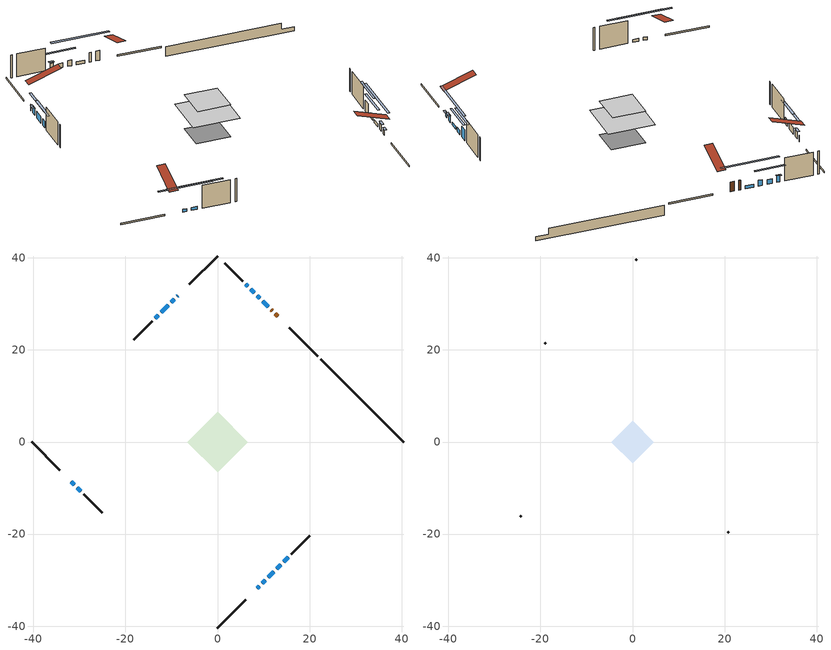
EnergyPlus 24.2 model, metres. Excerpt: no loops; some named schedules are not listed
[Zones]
conditioned space
 floor adiabatic (AdiabaticFloorConstruction): -6.59,0 0,6.59 6.59,0 0,-6.59 z3.41
 floor foundation (Slab1 construction): -4.49,0.33 -0.33,4.49 4.49,-0.33 0.33,-4.49 z-1.14
 wall outside (RimJoist1 construction): 0,-40.4 6.15,-34.25 / -40.4,0 -34.25,-6.15 / 0,40.4 -6.15,34.25 / 21.78,18.62 15.63,24.77 z0.97:1.27
 wall outside (AdiabaticWallConstruction 1): 13.12,27.28 12.59,27.81 / 11.94,28.46 11.68,28.72 z0.97:3
 wall outside (AdiabaticWallConstruction): -8.66,31.74 -8.77,31.63 / 9.22,31.18 8.65,31.75 z0.97:2.19; -9.43,30.98 -10.07,30.33 / -12.89,27.51 -13.54,26.86 z0.97:2.37; 8.66,-31.74 9.06,-31.34 z0.97:1.94; 9.71,-30.69 10.36,-30.04 / 6.62,33.78 6.18,34.22 z0.97:2.34; 11.02,29.38 9.87,30.53 / 11.02,-29.39 12.17,-28.23 / -31.74,-8.66 -31.16,-9.24 / -30.51,-9.89 -29.68,-10.72 z0.97:1.58; 7.99,32.41 7.27,33.13 / 12.82,-27.58 13.69,-26.71 z0.97:1.91; -10.73,29.67 -12.24,28.16 z0.97:2.32; 14.34,-26.06 15.35,-25.05 z0.97:3.28
 wall outside (Wall1 construction): 16.01,-24.39 19.99,-20.41 / -29.02,-11.38 -25.04,-15.36 / -14.2,26.2 -18.18,22.22 / 5.53,34.87 1.54,38.86 z0.97:5.85
 wall foundation (FoundationWall1 construction): 22.44,17.96,-1.14 22.44,17.96,0.97 38.6,1.8,0.97 38.6,1.8,-0.29 40.4,0,-0.29 40.4,0,-1.14
 window (WindowConstruction 9): -8.66,31.74 -8.77,31.63 z0.97:2.19
 window (WindowConstruction 6): -9.43,30.97 -10.07,30.33 z0.97:2.37
 window (WindowConstruction 7): 8.66,-31.74 9.06,-31.34 z0.97:1.94
 window (WindowConstruction 8): 9.71,-30.69 10.36,-30.04 z0.97:2.34
 window (WindowConstruction 11): 11.02,29.38 9.87,30.53 z0.97:1.58
 window (WindowConstruction 12): 11.02,-29.38 12.17,-28.23 z0.97:1.58
 window (WindowConstruction 13): -31.74,-8.66 -31.16,-9.24 z0.97:1.58
 window (WindowConstruction 14): -30.51,-9.89 -29.68,-10.72 z0.97:1.58
 window (WindowConstruction 10): 9.22,31.18 8.65,31.75 z0.97:2.19
 window (WindowConstruction): 7.99,32.41 7.27,33.13 z0.97:1.91
 window (WindowConstruction 1): -10.73,29.67 -12.24,28.16 z0.97:2.32
 window (WindowConstruction 2): 12.82,-27.58 13.69,-26.71 z0.97:1.91
 window (WindowConstruction 3): 14.34,-26.06 15.35,-25.05 z0.97:3.28
 window (WindowConstruction 4): 6.62,33.78 6.19,34.21 z0.97:2.34
 window (WindowConstruction 5): -12.89,27.51 -13.54,26.86 z0.97:2.37
 door (Door): 13.12,27.28 12.59,27.81 z0.97:3
 door (Door 1): 11.93,28.47 11.68,28.72 z0.97:3
 ceiling adiabatic (AdiabaticFloorConstruction): 0,-6.59 6.59,0 0,6.59 -6.59,0 z3.41
attic - vented
 floor to conditioned space (Floor1 construction Reversed): -4.66,0 0,4.66 4.66,0 0,-4.66 z5.85
 wall outside (Wall3 construction): 20.65,-19.75 20.88,-19.52 / -24.38,-16.02 -24.15,-16.25 / -18.84,21.56 -19.07,21.33 / 0.89,39.52 0.66,39.74 z0.97:5.85
 roof outside (Roof1 construction): 8,-32.4,5.85 3.47,-27.86,7.99 2.27,-29.05,7.99 6.81,-33.59,5.85; -32.4,-8,5.85 -27.86,-3.47,7.99 -29.05,-2.27,7.99 -33.59,-6.81,5.85; -8,32.4,5.85 -3.47,27.86,7.99 -2.27,29.05,7.99 -6.81,33.59,5.85; 13.78,26.62,5.85 9.24,22.09,7.99 10.44,20.89,7.99 14.97,25.43,5.85
shading: -10.21,30.19 -9.28,31.12 -9.57,31.41 -10.51,30.48 z2.57; 9.2,-31.2 8.52,-31.88 8.81,-32.17 9.49,-31.49 z2.14; 10.5,-29.9 9.57,-30.83 9.86,-31.12 10.79,-30.19 z2.54; 6.34,34.06 14.56,25.84 14.85,26.13 6.63,34.35 z6.58; 15.7,-24.7 7.48,-32.92 7.77,-33.21 15.99,-24.99 z6.58; -27.63,-12.77 -35.27,-5.13 -35.56,-5.42 -27.92,-13.06 z6.58; -26.14,-14.26 -34.04,-6.36 -34.33,-6.65 -26.44,-14.55 z6.58; 5.46,34.94 9.8,30.6 10.09,30.89 5.75,35.23 z4.47; -14.05,26.35 -8.92,31.48 -9.21,31.77 -14.34,26.64 z4.88; 15.5,-24.9 11.01,-29.39 11.3,-29.68 15.79,-25.19 z4.47; 17.16,-23.24 12.53,-27.87 12.82,-28.16 17.45,-23.53 z5.84; 6.04,34.36 6.76,33.64 7.05,33.93 6.33,34.65 z2.54; -15.35,25.05 -11.08,29.32 -11.38,29.61 -15.64,25.34 z4.93
[Building]
Building 1: Terrain=Suburbs
[Site:Location]
Toronto City Centre_ON: Latitude {deg}=43.63; Longitude {deg}=-79.39; Time Zone {hr}=-5; Elevation {m}=77; Keep Site Location Information=Yes
[Site:GroundTemperature:Shallow]
5.01852, 3.26908, 3.12898, 3.95918, 7.29196, 10.6092, 13.4851, 15.3069, 15.4617, 13.9799, 11.1774, 7.9619
[Site:WaterMainsTemperature]
Calculation Method=Schedule; Temperature Schedule=mains temperature schedule
[Material] Roughness=Rough; Thermal Absorptance=0.9
Name | Thickness {m} | Conductivity {W/m-K} | Density {kg/m3} | Specific Heat {J/kg-K} | Solar Absorptance | Visible Absorptance
asphalt or fiberglass shingles | 0.00635 | 0.162714 | 1121.4 | 1465.45 | 0.4 | 0.4
ceiling loosefill ins | 0.254 | 0.0480833 | 16.02 | 1046.75 | 0.7 | 0.7
ceiling stud and cavity | 0.1397 | 0.178285 | 65.682 | 1177.47 | 0.7 | 0.7
concrete 4.0 in. | 0.1016 | 1.803125 | 2242.8 | 837.4 | 0.7 | 0.7
concrete 8.0 in. | 0.2032 | 1.803125 | 2242.8 | 837.4 | 0.7 | 0.7
door material | 0.04445 | 0.188738 | 512.64 | 1214.23 | 0.7 | 0.7
door material 1 | 0.04445 | 0.053851 | 512.64 | 1214.23 | 0.7 | 0.7
floor covering | 0.0127 | 0.0433444 | 54.468 | 1339.84 | 0.6 | 0.6
floor rigid ins; wall rigid ins | 0.512978 | 0.029427 | 32.04 | 1214.23 | 0.7 | 0.7
floor stud and cavity | 0.1397 | 1.75129 | 37.0049 | 1207.88 | 0.7 | 0.7
furniture material conditioned space 1 | 0.1524 | 0.115458 | 640.8 | 1214.23 | 0.6 | 0.6
gypsum board | 0.0127 | 0.160291 | 801 | 837.4 | 0.6 | 0.6
osb sheathing 0.5 in. | 0.0127 | 0.115458 | 512.64 | 1214.23 | 0.7 | 0.7
osb sheathing 0.75 in. | 0.01905 | 0.115458 | 512.64 | 1214.23 | 0.7 | 0.7
rim joist stud and cavity | 0.0508 | 0.107068 | 50.32683 | 1063.81 | 0.6 | 0.6
wall stud and cavity | 0.1397 | 0.316099 | 139.0536 | 1170.24 | 0.7 | 0.7
wall stud and cavity 1 | 0.0889 | 6.1454 | 50.32683 | 1063.81 | 0.6 | 0.6
wall stud and cavity 2 | 0.0889 | 0.380278 | 52.3479 | 1209.89 | 0.7 | 0.7
wall stud and cavity 3 | 0.0889 | 0.391764 | 83.0341 | 1211.67 | 0.7 | 0.7
wood siding | 0.0254 | 0.102417 | 544.68 | 1172.36 | 0.4 | 0.4
wood siding 1 | 0.00254 | 0.102417 | 544.68 | 1172.36 | 0.4 | 0.4
wood siding 2; wood siding 3; wood siding 4 | 0.0254 | 0.102417 | 544.68 | 1172.36 | 0.7 | 0.7
[WindowMaterial:SimpleGlazingSystem]
Name | U-Factor {W/m2-K} | Solar Heat Gain Coefficient
WindowMaterial | 2.99458 | 0.59
WindowMaterial 1 | 2.89521 | 0.69
WindowMaterial 10 | 5.80348 | 0.55
WindowMaterial 11 | 6.2458 | 0.51
WindowMaterial 2 | 2.93382 | 0.65
WindowMaterial 3 | 2.97981 | 0.59
WindowMaterial 4 | 2.96448 | 0.63
WindowMaterial 5 | 2.60563 | 0.52
WindowMaterial 6 | 2.983789 | 0.6
WindowMaterial 7 | 2.93155 | 0.66
WindowMaterial 8 | 4.69684 | 0.56
WindowMaterial 9 | 2.95994 | 0.63
[Construction]
AdiabaticFloorConstruction: floor stud and cavity, floor rigid ins, osb sheathing 0.75 in., floor covering
AdiabaticWallConstruction: wood siding 3, wall rigid ins, wall stud and cavity 2, gypsum board
AdiabaticWallConstruction 1: wood siding 4, wall rigid ins, wall stud and cavity 2, gypsum board
Door: door material
Door 1: door material 1
Floor1 construction Reversed: gypsum board, ceiling stud and cavity, ceiling loosefill ins
FoundationWall1 construction: concrete 8.0 in.
furniture construction conditioned space 1: furniture material conditioned space 1
PartitionWallConstruction: gypsum board, wall stud and cavity 3, gypsum board
RimJoist1 construction: wood siding 2, rim joist stud and cavity
Roof1 construction: asphalt or fiberglass shingles
Slab1 construction: concrete 4.0 in.
Wall1 construction: wood siding, osb sheathing 0.5 in., wall stud and cavity, gypsum board
Wall3 construction: wood siding 1, wall stud and cavity 1
WindowConstruction: WindowMaterial
WindowConstruction 1: WindowMaterial 1
WindowConstruction 10: WindowMaterial 9
WindowConstruction 11; WindowConstruction 12; WindowConstruction 13: WindowMaterial 10
WindowConstruction 14: WindowMaterial 11
WindowConstruction 2: WindowMaterial 2
WindowConstruction 3: WindowMaterial 3
WindowConstruction 4: WindowMaterial 4
WindowConstruction 5; WindowConstruction 6: WindowMaterial 5
WindowConstruction 7: WindowMaterial 6
WindowConstruction 8: WindowMaterial 7
WindowConstruction 9: WindowMaterial 8
[Zone] Multiplier=1; Part of Total Floor Area=Yes
Name | Volume {m3}
attic - vented | 15.069
conditioned space | 312.2
[Space]
Name | Zone | Volume {m3}
attic - vented 1 | attic - vented | 15.069
conditioned space 1 | conditioned space | 312.2
[ZoneInfiltration:EffectiveLeakageArea]
infil attic - vented 1: Zone or Space=attic - vented 1; Schedule=Always On Discrete; Effective Air Leakage Area {cm2}=1827.37; Stack Coefficient=0.000487857; Wind Coefficient=1.49234e-05
[ZoneMixing]
whole house fan mix: Zone or Space=attic - vented; Schedule=Always On Continuous; Design Flow Rate Calculation Method=Flow/Zone; Design Flow Rate {m3/s}=0; Source Zone or Space=conditioned space
[SurfaceProperty:ExposedFoundationPerimeter]
Slab1: Exposed Perimeter Calculation Method=TotalExposedPerimeter; Total Exposed Perimeter {m}=25.401
[InternalMass] Zone or ZoneList=conditioned space; Space or SpaceList=conditioned space 1
Name | Construction | Surface Area {m2}
furniture mass conditioned space 1 | furniture construction conditioned space 1 | 50.7641
partition wall mass | PartitionWallConstruction | 126.91
[Lights]
interior lighting: Zone or ZoneList or Space or SpaceList=conditioned space 1; Schedule=interior lighting schedule; Design Level Calculation Method=LightingLevel; Lighting Level {W}=343.2; Return Air Fraction=0; Fraction Radiant=0.6; Fraction Visible=0.2; Fraction Replaceable=1
[People]
occupants: Zone or ZoneList or Space or SpaceList=conditioned space 1; Number of People Schedule=occupants schedule; Number of People Calculation Method=People; Number of People=3; Fraction Radiant=0.314171; Sensible Heat Fraction=0.56303; Activity Level Schedule=occupants activity schedule; Carbon Dioxide Generation Rate {m3/s-W}=0; Enable ASHRAE 55 Comfort Warnings=No; Mean Radiant Temperature Calculation Type=EnclosureAveraged
[ElectricEquipment] Zone or ZoneList or Space or SpaceList=conditioned space 1; Design Level Calculation Method=EquipmentLevel
Name | Schedule | Design Level {W} | Fraction Latent | Fraction Radiant | Fraction Lost
clothes dryer | clothes dryer schedule | 140.772 | 0.015 | 0.081 | 0.85
clothes washer | clothes washer schedule | 32.1985 | 0.03 | 0.162 | 0.7
cooking range | cooking range schedule | 215.147 | 0.08 | 0.432 | 0.2
dishwasher | dishwasher schedule | 66.8632 | 0.3 | 0.18 | 0.4
fridge | fridge schedule | 72.9452 | 0 | 0.6 | 0
mech vent bath fan 0 | mech vent bath fan 0 schedule | 50.2 | 0 | 0 | 1
mech vent house fan | mech vent house fan schedule | 0 | 0 | 0 | 1
mech vent house fan cfis | mech vent house fan cfis schedule | 0 | 0 | 0 | 0
mech vent range fan 0 | mech vent range fan 0 schedule | 57 | 0 | 0 | 1
misc plug loads | misc plug loads schedule | 494.7 | 0.045 | 0.513 | 0.1
whole house fan | Always On Discrete | 0 | 0 | 0 | 1
[OtherEquipment] Zone or ZoneList or Space or SpaceList=conditioned space 1; Design Level Calculation Method=EquipmentLevel
Name | Fuel Type | Schedule | Design Level {W} | Fraction Latent | Fraction Radiant | Fraction Lost
clothes dryer 1 | Electricity | clothes dryer schedule | 0 | 0.015 | 0.081 | 0.85
cooking range 1 | Electricity | cooking range schedule | 0 | 0.08 | 0.432 | 0.2
general water use latent | None | general water use schedule | 62.594 | 1 | 0 | 0
general water use sensible | None | general water use schedule | -61.6891 | 0 | 0.6 | 0
mech vent house fan latent load | None | Always On Discrete | 0 | 1 | 0 | 0
mech vent house fan sensible load | None | Always On Discrete | 0 | 0 | 0 | 0
water heater energy adjustment1 | NaturalGas | Always On Discrete | 0.01 | 0 | 0 | 1
[ZoneInfiltration:DesignFlowRate] Zone or ZoneList or Space or SpaceList=conditioned space 1; Schedule=Always On Discrete; Design Flow Rate Calculation Method=Flow/Zone; Design Flow Rate {m3/s}=0
infil flow; natural vent flow; whole house fan flow
[Foundation:Kiva]
Foundation Kiva 1: Initial Indoor Air Temperature {C}=18; Wall Height Above Grade {m}=0.969996; Wall Depth Below Slab {m}=0.2032
[Foundation:Kiva:Settings]
Soil Conductivity {W/m-K}=0.849921; Soil Density {kg/m3}=1842.3; Soil Specific Heat {J/kg-K}=418.7; Ground Solar Absorptivity=0.9; Ground Thermal Absorptivity=0.9; Ground Surface Roughness {m}=0.03; Far-Field Width {m}=40; Deep-Ground Boundary Condition=ZeroFlux; Deep-Ground Depth {m}=40; Minimum Cell Dimension {m}=0.2; Maximum Cell Growth Coefficient=3; Simulation Timestep=Timestep
[Exterior:Lights]
exterior lighting: Schedule=exterior lighting schedule; Design Level {W}=75.6
[Schedule:Constant]
Name | Hourly Value
Always On Continuous; mech vent house fan schedule; mech vent house fan cfis schedule; Always On Discrete | 1
occupants activity schedule | 117.228
fridge schedule | 0
[Schedule:Week:Daily]
interior lighting schedule Week Rule - Jan1-Jan27: interior lighting schedule day, interior lighting schedule day, interior lighting schedule day, interior lighting schedule day, interior lighting schedule day, interior lighting schedule day, interior lighting schedule day, interior lighting schedule default day, interior lighting schedule default day, interior lighting schedule default day, interior lighting schedule default day, interior lighting schedule default day
interior lighting schedule Week Rule - Jan28-Feb3: interior lighting schedule day, interior lighting schedule day, interior lighting schedule day, interior lighting schedule day, interior lighting schedule day 1, interior lighting schedule day 1, interior lighting schedule day 1, interior lighting schedule default day, interior lighting schedule default day, interior lighting schedule default day, interior lighting schedule default day, interior lighting schedule default day
interior lighting schedule Week Rule - Feb4-Feb24: interior lighting schedule day 1, interior lighting schedule day 1, interior lighting schedule day 1, interior lighting schedule day 1, interior lighting schedule day 1, interior lighting schedule day 1, interior lighting schedule day 1, interior lighting schedule default day, interior lighting schedule default day, interior lighting schedule default day, interior lighting schedule default day, interior lighting schedule default day
interior lighting schedule Week Rule - Feb25-Mar3: interior lighting schedule day 1, interior lighting schedule day 1, interior lighting schedule day 1, interior lighting schedule day 1, interior lighting schedule day 2, interior lighting schedule day 2, interior lighting schedule day 2, interior lighting schedule default day, interior lighting schedule default day, interior lighting schedule default day, interior lighting schedule default day, interior lighting schedule default day
interior lighting schedule Week Rule - Mar4-Mar31: interior lighting schedule day 2, interior lighting schedule day 2, interior lighting schedule day 2, interior lighting schedule day 2, interior lighting schedule day 2, interior lighting schedule day 2, interior lighting schedule day 2, interior lighting schedule default day, interior lighting schedule default day, interior lighting schedule default day, interior lighting schedule default day, interior lighting schedule default day
interior lighting schedule Week Rule - Apr1-Apr28: interior lighting schedule day 3, interior lighting schedule day 3, interior lighting schedule day 3, interior lighting schedule day 3, interior lighting schedule day 3, interior lighting schedule day 3, interior lighting schedule day 3, interior lighting schedule default day, interior lighting schedule default day, interior lighting schedule default day, interior lighting schedule default day, interior lighting schedule default day
interior lighting schedule Week Rule - Apr29-May5: interior lighting schedule day 3, interior lighting schedule day 3, interior lighting schedule day 4, interior lighting schedule day 4, interior lighting schedule day 4, interior lighting schedule day 4, interior lighting schedule day 4, interior lighting schedule default day, interior lighting schedule default day, interior lighting schedule default day, interior lighting schedule default day, interior lighting schedule default day
interior lighting schedule Week Rule - May6-May26: interior lighting schedule day 4, interior lighting schedule day 4, interior lighting schedule day 4, interior lighting schedule day 4, interior lighting schedule day 4, interior lighting schedule day 4, interior lighting schedule day 4, interior lighting schedule default day, interior lighting schedule default day, interior lighting schedule default day, interior lighting schedule default day, interior lighting schedule default day
interior lighting schedule Week Rule - May27-Jun2: interior lighting schedule day 4, interior lighting schedule day 4, interior lighting schedule day 4, interior lighting schedule day 4, interior lighting schedule day 4, interior lighting schedule day 5, interior lighting schedule day 5, interior lighting schedule default day, interior lighting schedule default day, interior lighting schedule default day, interior lighting schedule default day, interior lighting schedule default day
interior lighting schedule Week Rule - Jun3-Jun30: interior lighting schedule day 5, interior lighting schedule day 5, interior lighting schedule day 5, interior lighting schedule day 5, interior lighting schedule day 5, interior lighting schedule day 5, interior lighting schedule day 5, interior lighting schedule default day, interior lighting schedule default day, interior lighting schedule default day, interior lighting schedule default day, interior lighting schedule default day
interior lighting schedule Week Rule - Jul1-Jul28: interior lighting schedule day 6, interior lighting schedule day 6, interior lighting schedule day 6, interior lighting schedule day 6, interior lighting schedule day 6, interior lighting schedule day 6, interior lighting schedule day 6, interior lighting schedule default day, interior lighting schedule default day, interior lighting schedule default day, interior lighting schedule default day, interior lighting schedule default day
interior lighting schedule Week Rule - Jul29-Aug4: interior lighting schedule day 6, interior lighting schedule day 6, interior lighting schedule day 6, interior lighting schedule day 7, interior lighting schedule day 7, interior lighting schedule day 7, interior lighting schedule day 7, interior lighting schedule default day, interior lighting schedule default day, interior lighting schedule default day, interior lighting schedule default day, interior lighting schedule default day
interior lighting schedule Week Rule - Aug5-Aug25: interior lighting schedule day 7, interior lighting schedule day 7, interior lighting schedule day 7, interior lighting schedule day 7, interior lighting schedule day 7, interior lighting schedule day 7, interior lighting schedule day 7, interior lighting schedule default day, interior lighting schedule default day, interior lighting schedule default day, interior lighting schedule default day, interior lighting schedule default day
interior lighting schedule Week Rule - Aug26-Sep1: interior lighting schedule day 7, interior lighting schedule day 7, interior lighting schedule day 7, interior lighting schedule day 7, interior lighting schedule day 7, interior lighting schedule day 7, interior lighting schedule day 8, interior lighting schedule default day, interior lighting schedule default day, interior lighting schedule default day, interior lighting schedule default day, interior lighting schedule default day
interior lighting schedule Week Rule - Sep2-Sep29: interior lighting schedule day 8, interior lighting schedule day 8, interior lighting schedule day 8, interior lighting schedule day 8, interior lighting schedule day 8, interior lighting schedule day 8, interior lighting schedule day 8, interior lighting schedule default day, interior lighting schedule default day, interior lighting schedule default day, interior lighting schedule default day, interior lighting schedule default day
interior lighting schedule Week Rule - Sep30-Oct6: interior lighting schedule day 8, interior lighting schedule day 9, interior lighting schedule day 9, interior lighting schedule day 9, interior lighting schedule day 9, interior lighting schedule day 9, interior lighting schedule day 9, interior lighting schedule default day, interior lighting schedule default day, interior lighting schedule default day, interior lighting schedule default day, interior lighting schedule default day
interior lighting schedule Week Rule - Oct7-Oct27: interior lighting schedule day 9, interior lighting schedule day 9, interior lighting schedule day 9, interior lighting schedule day 9, interior lighting schedule day 9, interior lighting schedule day 9, interior lighting schedule day 9, interior lighting schedule default day, interior lighting schedule default day, interior lighting schedule default day, interior lighting schedule default day, interior lighting schedule default day
interior lighting schedule Week Rule - Oct28-Nov3: interior lighting schedule day 9, interior lighting schedule day 9, interior lighting schedule day 9, interior lighting schedule day 9, interior lighting schedule day 10, interior lighting schedule day 10, interior lighting schedule day 10, interior lighting schedule default day, interior lighting schedule default day, interior lighting schedule default day, interior lighting schedule default day, interior lighting schedule default day
interior lighting schedule Week Rule - Nov4-Nov24: interior lighting schedule day 10, interior lighting schedule day 10, interior lighting schedule day 10, interior lighting schedule day 10, interior lighting schedule day 10, interior lighting schedule day 10, interior lighting schedule day 10, interior lighting schedule default day, interior lighting schedule default day, interior lighting schedule default day, interior lighting schedule default day, interior lighting schedule default day
interior lighting schedule Week Rule - Nov25-Dec1: interior lighting schedule day 10, interior lighting schedule day 10, interior lighting schedule day 10, interior lighting schedule day 10, interior lighting schedule day 10, interior lighting schedule day 10, interior lighting schedule day 11, interior lighting schedule default day, interior lighting schedule default day, interior lighting schedule default day, interior lighting schedule default day, interior lighting schedule default day
interior lighting schedule Week Rule - Dec2-Dec31: interior lighting schedule day 11, interior lighting schedule day 11, interior lighting schedule day 11, interior lighting schedule day 11, interior lighting schedule day 11, interior lighting schedule day 11, interior lighting schedule day 11, interior lighting schedule default day, interior lighting schedule default day, interior lighting schedule default day, interior lighting schedule default day, interior lighting schedule default day
occupants schedule Week Rule - Jan1-Dec31: occupants schedule day, occupants schedule day, occupants schedule day, occupants schedule day, occupants schedule day, occupants schedule day, occupants schedule day, occupants schedule default day, occupants schedule default day, occupants schedule default day, occupants schedule default day, occupants schedule default day
clothes dryer schedule Week Rule - Jan1-Dec31: clothes dryer schedule day, clothes dryer schedule day, clothes dryer schedule day, clothes dryer schedule day, clothes dryer schedule day, clothes dryer schedule day, clothes dryer schedule day, clothes dryer schedule default day, clothes dryer schedule default day, clothes dryer schedule default day, clothes dryer schedule default day, clothes dryer schedule default day
clothes washer schedule Week Rule - Jan1-Dec31: clothes washer schedule day, clothes washer schedule day, clothes washer schedule day, clothes washer schedule day, clothes washer schedule day, clothes washer schedule day, clothes washer schedule day, clothes washer schedule default day, clothes washer schedule default day, clothes washer schedule default day, clothes washer schedule default day, clothes washer schedule default day
cooking range schedule Week Rule - Jan1-Dec31: cooking range schedule day, cooking range schedule day, cooking range schedule day, cooking range schedule day, cooking range schedule day, cooking range schedule day, cooking range schedule day, cooking range schedule default day, cooking range schedule default day, cooking range schedule default day, cooking range schedule default day, cooking range schedule default day
dishwasher schedule Week Rule - Jan1-Dec31: dishwasher schedule day, dishwasher schedule day, dishwasher schedule day, dishwasher schedule day, dishwasher schedule day, dishwasher schedule day, dishwasher schedule day, dishwasher schedule default day, dishwasher schedule default day, dishwasher schedule default day, dishwasher schedule default day, dishwasher schedule default day
mech vent bath fan 0 schedule Week Rule - Jan1-Dec31: mech vent bath fan 0 schedule day, mech vent bath fan 0 schedule day, mech vent bath fan 0 schedule day, mech vent bath fan 0 schedule day, mech vent bath fan 0 schedule day, mech vent bath fan 0 schedule day, mech vent bath fan 0 schedule day, mech vent bath fan 0 schedule default day, mech vent bath fan 0 schedule default day, mech vent bath fan 0 schedule default day, mech vent bath fan 0 schedule default day, mech vent bath fan 0 schedule default day
mech vent range fan 0 schedule Week Rule - Jan1-Dec31: mech vent range fan 0 schedule day, mech vent range fan 0 schedule day, mech vent range fan 0 schedule day, mech vent range fan 0 schedule day, mech vent range fan 0 schedule day, mech vent range fan 0 schedule day, mech vent range fan 0 schedule day, mech vent range fan 0 schedule default day, mech vent range fan 0 schedule default day, mech vent range fan 0 schedule default day, mech vent range fan 0 schedule default day, mech vent range fan 0 schedule default day
misc plug loads schedule Week Rule - Jan1-Dec31: misc plug loads schedule day, misc plug loads schedule day, misc plug loads schedule day, misc plug loads schedule day, misc plug loads schedule day, misc plug loads schedule day, misc plug loads schedule day, misc plug loads schedule default day, misc plug loads schedule default day, misc plug loads schedule default day, misc plug loads schedule default day, misc plug loads schedule default day
general water use schedule Week Rule - Jan1-Dec31: general water use schedule day, general water use schedule day, general water use schedule day, general water use schedule day, general water use schedule day, general water use schedule day, general water use schedule day, general water use schedule default day, general water use schedule default day, general water use schedule default day, general water use schedule default day, general water use schedule default day
exterior lighting schedule Week Rule - Jan1-Jan27: exterior lighting schedule day, exterior lighting schedule day, exterior lighting schedule day, exterior lighting schedule day, exterior lighting schedule day, exterior lighting schedule day, exterior lighting schedule day, exterior lighting schedule default day, exterior lighting schedule default day, exterior lighting schedule default day, exterior lighting schedule default day, exterior lighting schedule default day
exterior lighting schedule Week Rule - Jan28-Feb3: exterior lighting schedule day, exterior lighting schedule day, exterior lighting schedule day, exterior lighting schedule day, exterior lighting schedule day 1, exterior lighting schedule day 1, exterior lighting schedule day 1, exterior lighting schedule default day, exterior lighting schedule default day, exterior lighting schedule default day, exterior lighting schedule default day, exterior lighting schedule default day
exterior lighting schedule Week Rule - Feb4-Feb24: exterior lighting schedule day 1, exterior lighting schedule day 1, exterior lighting schedule day 1, exterior lighting schedule day 1, exterior lighting schedule day 1, exterior lighting schedule day 1, exterior lighting schedule day 1, exterior lighting schedule default day, exterior lighting schedule default day, exterior lighting schedule default day, exterior lighting schedule default day, exterior lighting schedule default day
exterior lighting schedule Week Rule - Feb25-Mar3: exterior lighting schedule day 1, exterior lighting schedule day 1, exterior lighting schedule day 1, exterior lighting schedule day 1, exterior lighting schedule day 2, exterior lighting schedule day 2, exterior lighting schedule day 2, exterior lighting schedule default day, exterior lighting schedule default day, exterior lighting schedule default day, exterior lighting schedule default day, exterior lighting schedule default day
exterior lighting schedule Week Rule - Mar4-Mar31: exterior lighting schedule day 2, exterior lighting schedule day 2, exterior lighting schedule day 2, exterior lighting schedule day 2, exterior lighting schedule day 2, exterior lighting schedule day 2, exterior lighting schedule day 2, exterior lighting schedule default day, exterior lighting schedule default day, exterior lighting schedule default day, exterior lighting schedule default day, exterior lighting schedule default day
exterior lighting schedule Week Rule - Apr1-Apr28: exterior lighting schedule day 3, exterior lighting schedule day 3, exterior lighting schedule day 3, exterior lighting schedule day 3, exterior lighting schedule day 3, exterior lighting schedule day 3, exterior lighting schedule day 3, exterior lighting schedule default day, exterior lighting schedule default day, exterior lighting schedule default day, exterior lighting schedule default day, exterior lighting schedule default day
exterior lighting schedule Week Rule - Apr29-May5: exterior lighting schedule day 3, exterior lighting schedule day 3, exterior lighting schedule day 4, exterior lighting schedule day 4, exterior lighting schedule day 4, exterior lighting schedule day 4, exterior lighting schedule day 4, exterior lighting schedule default day, exterior lighting schedule default day, exterior lighting schedule default day, exterior lighting schedule default day, exterior lighting schedule default day
exterior lighting schedule Week Rule - May6-May26: exterior lighting schedule day 4, exterior lighting schedule day 4, exterior lighting schedule day 4, exterior lighting schedule day 4, exterior lighting schedule day 4, exterior lighting schedule day 4, exterior lighting schedule day 4, exterior lighting schedule default day, exterior lighting schedule default day, exterior lighting schedule default day, exterior lighting schedule default day, exterior lighting schedule default day
exterior lighting schedule Week Rule - May27-Jun2: exterior lighting schedule day 4, exterior lighting schedule day 4, exterior lighting schedule day 4, exterior lighting schedule day 4, exterior lighting schedule day 4, exterior lighting schedule day 5, exterior lighting schedule day 5, exterior lighting schedule default day, exterior lighting schedule default day, exterior lighting schedule default day, exterior lighting schedule default day, exterior lighting schedule default day
exterior lighting schedule Week Rule - Jun3-Jun30: exterior lighting schedule day 5, exterior lighting schedule day 5, exterior lighting schedule day 5, exterior lighting schedule day 5, exterior lighting schedule day 5, exterior lighting schedule day 5, exterior lighting schedule day 5, exterior lighting schedule default day, exterior lighting schedule default day, exterior lighting schedule default day, exterior lighting schedule default day, exterior lighting schedule default day
exterior lighting schedule Week Rule - Jul1-Jul28: exterior lighting schedule day 6, exterior lighting schedule day 6, exterior lighting schedule day 6, exterior lighting schedule day 6, exterior lighting schedule day 6, exterior lighting schedule day 6, exterior lighting schedule day 6, exterior lighting schedule default day, exterior lighting schedule default day, exterior lighting schedule default day, exterior lighting schedule default day, exterior lighting schedule default day
exterior lighting schedule Week Rule - Jul29-Aug4: exterior lighting schedule day 6, exterior lighting schedule day 6, exterior lighting schedule day 6, exterior lighting schedule day 7, exterior lighting schedule day 7, exterior lighting schedule day 7, exterior lighting schedule day 7, exterior lighting schedule default day, exterior lighting schedule default day, exterior lighting schedule default day, exterior lighting schedule default day, exterior lighting schedule default day
exterior lighting schedule Week Rule - Aug5-Aug25: exterior lighting schedule day 7, exterior lighting schedule day 7, exterior lighting schedule day 7, exterior lighting schedule day 7, exterior lighting schedule day 7, exterior lighting schedule day 7, exterior lighting schedule day 7, exterior lighting schedule default day, exterior lighting schedule default day, exterior lighting schedule default day, exterior lighting schedule default day, exterior lighting schedule default day
exterior lighting schedule Week Rule - Aug26-Sep1: exterior lighting schedule day 7, exterior lighting schedule day 7, exterior lighting schedule day 7, exterior lighting schedule day 7, exterior lighting schedule day 7, exterior lighting schedule day 7, exterior lighting schedule day 8, exterior lighting schedule default day, exterior lighting schedule default day, exterior lighting schedule default day, exterior lighting schedule default day, exterior lighting schedule default day
exterior lighting schedule Week Rule - Sep2-Sep29: exterior lighting schedule day 8, exterior lighting schedule day 8, exterior lighting schedule day 8, exterior lighting schedule day 8, exterior lighting schedule day 8, exterior lighting schedule day 8, exterior lighting schedule day 8, exterior lighting schedule default day, exterior lighting schedule default day, exterior lighting schedule default day, exterior lighting schedule default day, exterior lighting schedule default day
exterior lighting schedule Week Rule - Sep30-Oct6: exterior lighting schedule day 8, exterior lighting schedule day 9, exterior lighting schedule day 9, exterior lighting schedule day 9, exterior lighting schedule day 9, exterior lighting schedule day 9, exterior lighting schedule day 9, exterior lighting schedule default day, exterior lighting schedule default day, exterior lighting schedule default day, exterior lighting schedule default day, exterior lighting schedule default day
exterior lighting schedule Week Rule - Oct7-Oct27: exterior lighting schedule day 9, exterior lighting schedule day 9, exterior lighting schedule day 9, exterior lighting schedule day 9, exterior lighting schedule day 9, exterior lighting schedule day 9, exterior lighting schedule day 9, exterior lighting schedule default day, exterior lighting schedule default day, exterior lighting schedule default day, exterior lighting schedule default day, exterior lighting schedule default day
exterior lighting schedule Week Rule - Oct28-Nov3: exterior lighting schedule day 9, exterior lighting schedule day 9, exterior lighting schedule day 9, exterior lighting schedule day 9, exterior lighting schedule day 10, exterior lighting schedule day 10, exterior lighting schedule day 10, exterior lighting schedule default day, exterior lighting schedule default day, exterior lighting schedule default day, exterior lighting schedule default day, exterior lighting schedule default day
[Schedule:Year]
interior lighting schedule: interior lighting schedule Week Rule - Jan1-Jan27, 1, 1, 1, 27, interior lighting schedule Week Rule - Jan28-Feb3, 1, 28, 2, 3, interior lighting schedule Week Rule - Feb4-Feb24, 2, 4, 2, 24, interior lighting schedule Week Rule - Feb25-Mar3, 2, 25, 3, 3, interior lighting schedule Week Rule - Mar4-Mar31, 3, 4, 3, 31, interior lighting schedule Week Rule - Apr1-Apr28, 4, 1, 4, 28, interior lighting schedule Week Rule - Apr29-May5, 4, 29, 5, 5, interior lighting schedule Week Rule - May6-May26, 5, 6, 5, 26, interior lighting schedule Week Rule - May27-Jun2, 5, 27, 6, 2, interior lighting schedule Week Rule - Jun3-Jun30, 6, 3, 6, 30, interior lighting schedule Week Rule - Jul1-Jul28, 7, 1, 7, 28, interior lighting schedule Week Rule - Jul29-Aug4, 7, 29, 8, 4, interior lighting schedule Week Rule - Aug5-Aug25, 8, 5, 8, 25, interior lighting schedule Week Rule - Aug26-Sep1, 8, 26, 9, 1, interior lighting schedule Week Rule - Sep2-Sep29, 9, 2, 9, 29, interior lighting schedule Week Rule - Sep30-Oct6, 9, 30, 10, 6, interior lighting schedule Week Rule - Oct7-Oct27, 10, 7, 10, 27, interior lighting schedule Week Rule - Oct28-Nov3, 10, 28, 11, 3, interior lighting schedule Week Rule - Nov4-Nov24, 11, 4, 11, 24, interior lighting schedule Week Rule - Nov25-Dec1, 11, 25, 12, 1, interior lighting schedule Week Rule - Dec2-Dec31, 12, 2, 12, 31
occupants schedule: occupants schedule Week Rule - Jan1-Dec31, 1, 1, 12, 31
clothes dryer schedule: clothes dryer schedule Week Rule - Jan1-Dec31, 1, 1, 12, 31
clothes washer schedule: clothes washer schedule Week Rule - Jan1-Dec31, 1, 1, 12, 31
cooking range schedule: cooking range schedule Week Rule - Jan1-Dec31, 1, 1, 12, 31
dishwasher schedule: dishwasher schedule Week Rule - Jan1-Dec31, 1, 1, 12, 31
mech vent bath fan 0 schedule: mech vent bath fan 0 schedule Week Rule - Jan1-Dec31, 1, 1, 12, 31
mech vent range fan 0 schedule: mech vent range fan 0 schedule Week Rule - Jan1-Dec31, 1, 1, 12, 31
misc plug loads schedule: misc plug loads schedule Week Rule - Jan1-Dec31, 1, 1, 12, 31
general water use schedule: general water use schedule Week Rule - Jan1-Dec31, 1, 1, 12, 31
exterior lighting schedule: exterior lighting schedule Week Rule - Jan1-Jan27, 1, 1, 1, 27, exterior lighting schedule Week Rule - Jan28-Feb3, 1, 28, 2, 3, exterior lighting schedule Week Rule - Feb4-Feb24, 2, 4, 2, 24, exterior lighting schedule Week Rule - Feb25-Mar3, 2, 25, 3, 3, exterior lighting schedule Week Rule - Mar4-Mar31, 3, 4, 3, 31, exterior lighting schedule Week Rule - Apr1-Apr28, 4, 1, 4, 28, exterior lighting schedule Week Rule - Apr29-May5, 4, 29, 5, 5, exterior lighting schedule Week Rule - May6-May26, 5, 6, 5, 26, exterior lighting schedule Week Rule - May27-Jun2, 5, 27, 6, 2, exterior lighting schedule Week Rule - Jun3-Jun30, 6, 3, 6, 30, exterior lighting schedule Week Rule - Jul1-Jul28, 7, 1, 7, 28, exterior lighting schedule Week Rule - Jul29-Aug4, 7, 29, 8, 4, exterior lighting schedule Week Rule - Aug5-Aug25, 8, 5, 8, 25, exterior lighting schedule Week Rule - Aug26-Sep1, 8, 26, 9, 1, exterior lighting schedule Week Rule - Sep2-Sep29, 9, 2, 9, 29, exterior lighting schedule Week Rule - Sep30-Oct6, 9, 30, 10, 6, exterior lighting schedule Week Rule - Oct7-Oct27, 10, 7, 10, 27, exterior lighting schedule Week Rule - Oct28-Nov3, 10, 28, 11, 3, exterior lighting schedule Week Rule - Nov4-Nov24, 11, 4, 11, 24, exterior lighting schedule Week Rule - Nov25-Dec1, 11, 25, 12, 1, exterior lighting schedule Week Rule - Dec2-Dec31, 12, 2, 12, 31
[Schedule:Compact]
mains temperature schedule: Through: 01/01, For: AllDays, Until: 24:00, 8.80333, Through: 01/02, For: AllDays, Until: 24:00, 8.74333, Through: 01/03, For: AllDays, Until: 24:00, 8.68389, Through: 01/04, For: AllDays, Until: 24:00, 8.62611, Through: 01/05, For: AllDays, Until: 24:00, 8.56944, Through: 01/06, For: AllDays, Until: 24:00, 8.51389, Through: 01/07, For: AllDays, Until: 24:00, 8.45944, Through: 01/08, For: AllDays, Until: 24:00, 8.40611, Through: 01/09, For: AllDays, Until: 24:00, 8.35389, Through: 01/10, For: AllDays, Until: 24:00, 8.30278, Through: 01/11, For: AllDays, Until: 24:00, 8.25333, Through: 01/12, For: AllDays, Until: 24:00, 8.205, Through: 01/13, For: AllDays, Until: 24:00, 8.15778, Through: 01/14, For: AllDays, Until: 24:00, 8.11222, Through: 01/15, For: AllDays, Until: 24:00, 8.06778, Through: 01/16, For: AllDays, Until: 24:00, 8.02444, Through: 01/17, For: AllDays, Until: 24:00, 7.98222, Through: 01/18, For: AllDays, Until: 24:00, 7.94167, Through: 01/19, For: AllDays, Until: 24:00, 7.90222, Through: 01/20, For: AllDays, Until: 24:00, 7.86444, Through: 01/21, For: AllDays, Until: 24:00, 7.82778, Through: 01/22, For: AllDays, Until: 24:00, 7.79278, Through: 01/23, For: AllDays, Until: 24:00, 7.75889, Through: 01/24, For: AllDays, Until: 24:00, 7.72667, Through: 01/25, For: AllDays, Until: 24:00, 7.69556, Through: 01/26, For: AllDays, Until: 24:00, 7.66611, Through: 01/27, For: AllDays, Until: 24:00, 7.63778, Through: 01/28, For: AllDays, Until: 24:00, 7.61111, Through: 01/29, For: AllDays, Until: 24:00, 7.58556, Through: 01/30, For: AllDays, Until: 24:00, 7.56167, Through: 01/31, For: AllDays, Until: 24:00, 7.53944, Through: 02/01, For: AllDays, Until: 24:00, 7.51833, Through: 02/02, For: AllDays, Until: 24:00, 7.49889, Through: 02/03, For: AllDays, Until: 24:00, 7.48111, Through: 02/04, For: AllDays, Until: 24:00, 7.46444, Through: 02/05, For: AllDays, Until: 24:00, 7.44944, Through: 02/06, For: AllDays, Until: 24:00, 7.43556, Through: 02/07, For: AllDays, Until: 24:00, 7.42333, Through: 02/08, For: AllDays, Until: 24:00, 7.41278, Through: 02/09, For: AllDays, Until: 24:00, 7.40389, Through: 02/10, For: AllDays, Until: 24:00, 7.39611, Through: 02/11, For: AllDays, Until: 24:00, 7.39, Through: 02/12, For: AllDays, Until: 24:00, 7.38556, Through: 02/13, For: AllDays, Until: 24:00, 7.38222, Through: 02/14, For: AllDays, Until: 24:00, 7.38056, Through: 02/15, For: AllDays, Until: 24:00, 7.38056, Through: 02/16, For: AllDays, Until: 24:00, 7.38222, Through: 02/17, For: AllDays, Until: 24:00, 7.385, Through: 02/18, For: AllDays, Until: 24:00, 7.38944, Through: 02/19, For: AllDays, Until: 24:00, 7.395, Through: 02/20, For: AllDays, Until: 24:00, 7.40278, Through: 02/21, For: AllDays, Until: 24:00, 7.41167, Through: 02/22, For: AllDays, Until: 24:00, 7.42222, Through: 02/23, For: AllDays, Until: 24:00, 7.43389, Through: 02/24, For: AllDays, Until: 24:00, 7.44722, Through: 02/25, For: AllDays, Until: 24:00, 7.46222, Through: 02/26, For: AllDays, Until: 24:00, 7.47833, Through: 02/27, For: AllDays, Until: 24:00, 7.49611, Through: 02/28, For: AllDays, Until: 24:00, 7.51556, Through: 03/01, For: AllDays, Until: 24:00, 7.53667, Through: 03/02, For: AllDays, Until: 24:00, 7.55889, Through: 03/03, For: AllDays, Until: 24:00, 7.58222, Through: 03/04, For: AllDays, Until: 24:00, 7.60722, Through: 03/05, For: AllDays, Until: 24:00, 7.63389, Through: 03/06, For: AllDays, Until: 24:00, 7.66222, Through: 03/07, For: AllDays, Until: 24:00, 7.69111, Through: 03/08, For: AllDays, Until: 24:00, 7.72222, Through: 03/09, For: AllDays, Until: 24:00, 7.75444, Through: 03/10, For: AllDays, Until: 24:00, 7.78778, Through: 03/11, For: AllDays, Until: 24:00, 7.82278, Through: 03/12, For: AllDays, Until: 24:00, 7.85944, Through: 03/13, For: AllDays, Until: 24:00, 7.89722, Through: 03/14, For: AllDays, Until: 24:00, 7.93611, Through: 03/15, For: AllDays, Until: 24:00, 7.97667, Through: 03/16, For: AllDays, Until: 24:00, 8.01833, Through: 03/17, For: AllDays, Until: 24:00, 8.06167, Through: 03/18, For: AllDays, Until: 24:00, 8.10611, Through: 03/19, For: AllDays, Until: 24:00, 8.15167, Through: 03/20, For: AllDays, Until: 24:00, 8.19833, Through: 03/21, For: AllDays, Until: 24:00, 8.24667, Through: 03/22, For: AllDays, Until: 24:00, 8.29611, Through: 03/23, For: AllDays, Until: 24:00, 8.34667, Through: 03/24, For: AllDays, Until: 24:00, 8.39889, Through: 03/25, For: AllDays, Until: 24:00, 8.45167, Through: 03/26, For: AllDays, Until: 24:00, 8.50611, Through: 03/27, For: AllDays, Until: 24:00, 8.56167, Through: 03/28, For: AllDays, Until: 24:00, 8.61833, Through: 03/29, For: AllDays, Until: 24:00, 8.67611, Through: 03/30, For: AllDays, Until: 24:00, 8.735, Through: 03/31, For: AllDays, Until: 24:00, 8.795, Through: 04/01, For: AllDays, Until: 24:00, 8.85611, Through: 04/02, For: AllDays, Until: 24:00, 8.91833, Through: 04/03, For: AllDays, Until: 24:00, 8.98167, Through: 04/04, For: AllDays, Until: 24:00, 9.04556, Through: 04/05, For: AllDays, Until: 24:00, 9.11111, Through: 04/06, For: AllDays, Until: 24:00, 9.17722, Through: 04/07, For: AllDays, Until: 24:00, 9.24444, Through: 04/08, For: AllDays, Until: 24:00, 9.31222, Through: 04/09, For: AllDays, Until: 24:00, 9.38167, Through: 04/10, For: AllDays, Until: 24:00, 9.45167, Through: 04/11, For: AllDays, Until: 24:00, 9.52222, Through: 04/12, For: AllDays, Until: 24:00, 9.59444, Through: 04/13, For: AllDays, Until: 24:00, 9.66667, Through: 04/14, For: AllDays, Until: 24:00, 9.74, Through: 04/15, For: AllDays, Until: 24:00, 9.81444, Through: 04/16, For: AllDays, Until: 24:00, 9.88944, Through: 04/17, For: AllDays, Until: 24:00, 9.96556, Through: 04/18, For: AllDays, Until: 24:00, 10.0417, Through: 04/19, For: AllDays, Until: 24:00, 10.1189, Through: 04/20, For: AllDays, Until: 24:00, 10.1972, Through: 04/21, For: AllDays, Until: 24:00, 10.2756, Through: 04/22, For: AllDays, Until: 24:00, 10.355, Through: 04/23, For: AllDays, Until: 24:00, 10.435, Through: 04/24, For: AllDays, Until: 24:00, 10.515, Through: 04/25, For: AllDays, Until: 24:00, 10.5961, Through: 04/26, For: AllDays, Until: 24:00, 10.6778, Through: 04/27, For: AllDays, Until: 24:00, 10.76, Through: 04/28, For: AllDays, Until: 24:00, 10.8428, Through: 04/29, For: AllDays, Until: 24:00, 10.9261, Through: 04/30, For: AllDays, Until: 24:00, 11.0094, Through: 05/01, For: AllDays, Until: 24:00, 11.0933, Through: 05/02, For: AllDays, Until: 24:00, 11.1778, Through: 05/03, For: AllDays, Until: 24:00, 11.2628, Through: 05/04, For: AllDays, Until: 24:00, 11.3478, Through: 05/05, For: AllDays, Until: 24:00, 11.4333, Through: 05/06, For: AllDays, Until: 24:00, 11.5189, Through: 05/07, For: AllDays, Until: 24:00, 11.605, Through: 05/08, For: AllDays, Until: 24:00, 11.6917, Through: 05/09, For: AllDays, Until: 24:00, 11.7778, Through: 05/10, For: AllDays, Until: 24:00, 11.865, Through: 05/11, For: AllDays, Until: 24:00, 11.9517, Through: 05/12, For: AllDays, Until: 24:00, 12.0389, Through: 05/13, For: AllDays, Until: 24:00, 12.1261, Through: 05/14, For: AllDays, Until: 24:00, 12.2133, Through: 05/15, For: AllDays, Until: 24:00, 12.3006, Through: 05/16, For: AllDays, Until: 24:00, 12.3883, Through: 05/17, For: AllDays, Until: 24:00, 12.4756, Through: 05/18, For: AllDays, Until: 24:00, 12.5628, Through: 05/19, For: AllDays, Until: 24:00, 12.6506, Through: 05/20, For: AllDays, Until: 24:00, 12.7378, Through: 05/21, For: AllDays, Until: 24:00, 12.825, Through: 05/22, For: AllDays, Until: 24:00, 12.9122, Through: 05/23, For: AllDays, Until: 24:00, 12.9994, Through: 05/24, For: AllDays, Until: 24:00, 13.0861, Through: 05/25, For: AllDays, Until: 24:00, 13.1728, Through: 05/26, For: AllDays, Until: 24:00, 13.2594, Through: 05/27, For: AllDays, Until: 24:00, 13.3456, Through: 05/28, For: AllDays, Until: 24:00, 13.4317, Through: 05/29, For: AllDays, Until: 24:00, 13.5172, Through: 05/30, For: AllDays, Until: 24:00, 13.6028, Through: 05/31, For: AllDays, Until: 24:00, 13.6878, Through: 06/01, For: AllDays, Until: 24:00, 13.7722, Through: 06/02, For: AllDays, Until: 24:00, 13.8567, Through: 06/03, For: AllDays, Until: 24:00, 13.9406, Through: 06/04, For: AllDays, Until: 24:00, 14.0239, Through: 06/05, For: AllDays, Until: 24:00, 14.1067, Through: 06/06, For: AllDays, Until: 24:00, 14.1894, Through: 06/07, For: AllDays, Until: 24:00, 14.2711, Through: 06/08, For: AllDays, Until: 24:00, 14.3528, Through: 06/09, For: AllDays, Until: 24:00, 14.4339, Through: 06/10, For: AllDays, Until: 24:00, 14.5139, Through: 06/11, For: AllDays, Until: 24:00, 14.5939, Through: 06/12, For: AllDays, Until: 24:00, 14.6728, Through: 06/13, For: AllDays, Until: 24:00, 14.7511, Through: 06/14, For: AllDays, Until: 24:00, 14.8289, Through: 06/15, For: AllDays, Until: 24:00, 14.9061, Through: 06/16, For: AllDays, Until: 24:00, 14.9822, Through: 06/17, For: AllDays, Until: 24:00, 15.0578, Through: 06/18, For: AllDays, Until: 24:00, 15.1328, Through: 06/19, For: AllDays, Until: 24:00, 15.2067, Through: 06/20, For: AllDays, Until: 24:00, 15.28, Through: 06/21, For: AllDays, Until: 24:00, 15.3522, Through: 06/22, For: AllDays, Until: 24:00, 15.4239, Through: 06/23, For: AllDays, Until: 24:00, 15.4944, Through: 06/24, For: AllDays, Until: 24:00, 15.5639, Through: 06/25, For: AllDays, Until: 24:00, 15.6328, Through: 06/26, For: AllDays, Until: 24:00, 15.7006, Through: 06/27, For: AllDays, Until: 24:00, 15.7678, Through: 06/28, For: AllDays, Until: 24:00, 15.8333, Through: 06/29, For: AllDays, Until: 24:00, 15.8983, Through: 06/30, For: AllDays, Until: 24:00, 15.9622, Through: 07/01, For: AllDays, Until: 24:00, 16.025, Through: 07/02, For: AllDays, Until: 24:00, 16.0872, Through: 07/03, For: AllDays, Until: 24:00, 16.1478, Through: 07/04, For: AllDays, Until: 24:00, 16.2072, Through: 07/05, For: AllDays, Until: 24:00, 16.2661, Through: 07/06, For: AllDays, Until: 24:00, 16.3233, Through: 07/07, For: AllDays, Until: 24:00, 16.3794, Through: 07/08, For: AllDays, Until: 24:00, 16.435, Through: 07/09, For: AllDays, Until: 24:00, 16.4889, Through: 07/10, For: AllDays, Until: 24:00, 16.5417, Through: 07/11, For: AllDays, Until: 24:00, 16.5928, Through: 07/12, For: AllDays, Until: 24:00, 16.6433, Through: 07/13, For: AllDays, Until: 24:00, 16.6922, Through: 07/14, For: AllDays, Until: 24:00, 16.74, Through: 07/15, For: AllDays, Until: 24:00, 16.7867, Through: 07/16, For: AllDays, Until: 24:00, 16.8322, Through: 07/17, For: AllDays, Until: 24:00, 16.8761, Through: 07/18, For: AllDays, Until: 24:00, 16.9189, Through: 07/19, For: AllDays, Until: 24:00, 16.96, Through: 07/20, For: AllDays, Until: 24:00, 17, Through: 07/21, For: AllDays, Until: 24:00, 17.0389, Through: 07/22, For: AllDays, Until: 24:00, 17.0761, Through: 07/23, For: AllDays, Until: 24:00, 17.1122, Through: 07/24, For: AllDays, Until: 24:00, 17.1467, Through: 07/25, For: AllDays, Until: 24:00, 17.18, Through: 07/26, For: AllDays, Until: 24:00, 17.2117, Through: 07/27, For: AllDays, Until: 24:00, 17.2422, Through: 07/28, For: AllDays, Until: 24:00, 17.2711, Through: 07/29, For: AllDays, Until: 24:00, 17.2983, Through: 07/30, For: AllDays, Until: 24:00, 17.3244, Through: 07/31, For: AllDays, Until: 24:00, 17.3494, Through: 08/01, For: AllDays, Until: 24:00, 17.3728, Through: 08/02, For: AllDays, Until: 24:00, 17.3944, Through: 08/03, For: AllDays, Until: 24:00, 17.4144, Through: 08/04, For: AllDays, Until: 24:00, 17.4333, Through: 08/05, For: AllDays, Until: 24:00, 17.4506, Through: 08/06, For: AllDays, Until: 24:00, 17.4667, Through: 08/07, For: AllDays, Until: 24:00, 17.4811, Through: 08/08, For: AllDays, Until: 24:00, 17.4939, Through: 08/09, For: AllDays, Until: 24:00, 17.5056, Through: 08/10, For: AllDays, Until: 24:00, 17.5156, Through: 08/11, For: AllDays, Until: 24:00, 17.5239, Through: 08/12, For: AllDays, Until: 24:00, 17.5311, Through: 08/13, For: AllDays, Until: 24:00, 17.5361, Through: 08/14, For: AllDays, Until: 24:00, 17.54, Through: 08/15, For: AllDays, Until: 24:00, 17.5428, Through: 08/16, For: AllDays, Until: 24:00, 17.5439, Through: 08/17, For: AllDays, Until: 24:00, 17.5433, Through: 08/18, For: AllDays, Until: 24:00, 17.5411, Through: 08/19, For: AllDays, Until: 24:00, 17.5372, Through: 08/20, For: AllDays, Until: 24:00, 17.5322, Through: 08/21, For: AllDays, Until: 24:00, 17.5256, Through: 08/22, For: AllDays, Until: 24:00, 17.5178, Through: 08/23, For: AllDays, Until: 24:00, 17.5083, Through: 08/24, For: AllDays, Until: 24:00, 17.4972, Through: 08/25, For: AllDays, Until: 24:00, 17.4844, Through: 08/26, For: AllDays, Until: 24:00, 17.4706, Through: 08/27, For: AllDays, Until: 24:00, 17.455, Through: 08/28, For: AllDays, Until: 24:00, 17.4378, Through: 08/29, For: AllDays, Until: 24:00, 17.4194, Through: 08/30, For: AllDays, Until: 24:00, 17.3994, Through: 08/31, For: AllDays, Until: 24:00, 17.3778, Through: 09/01, For: AllDays, Until: 24:00, 17.355, Through: 09/02, For: AllDays, Until: 24:00, 17.3311, Through: 09/03, For: AllDays, Until: 24:00, 17.305, Through: 09/04, For: AllDays, Until: 24:00, 17.2778, Through: 09/05, For: AllDays, Until: 24:00, 17.2494, Through: 09/06, For: AllDays, Until: 24:00, 17.2194, Through: 09/07, For: AllDays, Until: 24:00, 17.1878, Through: 09/08, For: AllDays, Until: 24:00, 17.155, Through: 09/09, For: AllDays, Until: 24:00, 17.1206, Through: 09/10, For: AllDays, Until: 24:00, 17.085, Through: 09/11, For: AllDays, Until: 24:00, 17.0483, Through: 09/12, For: AllDays, Until: 24:00, 17.01, Through: 09/13, For: AllDays, Until: 24:00, 16.97, Through: 09/14, For: AllDays, Until: 24:00, 16.9289, Through: 09/15, For: AllDays, Until: 24:00, 16.8867, Through: 09/16, For: AllDays, Until: 24:00, 16.8428, Through: 09/17, For: AllDays, Until: 24:00, 16.7983, Through: 09/18, For: AllDays, Until: 24:00, 16.7517, Through: 09/19, For: AllDays, Until: 24:00, 16.7044, Through: 09/20, For: AllDays, Until: 24:00, 16.6556, Through: 09/21, For: AllDays, Until: 24:00, 16.6056, Through: 09/22, For: AllDays, Until: 24:00, 16.5544, Through: 09/23, For: AllDays, Until: 24:00, 16.5017, Through: 09/24, For: AllDays, Until: 24:00, 16.4483, Through: 09/25, For: AllDays, Until: 24:00, 16.3933, Through: 09/26, For: AllDays, Until: 24:00, 16.3372, Through: 09/27, For: AllDays, Until: 24:00, 16.2806, Through: 09/28, For: AllDays, Until: 24:00, 16.2222, Through: 09/29, For: AllDays, Until: 24:00, 16.1628, Through: 09/30, For: AllDays, Until: 24:00, 16.1022, Through: 10/01, For: AllDays, Until: 24:00, 16.0406, Through: 10/02, For: AllDays, Until: 24:00, 15.9778, Through: 10/03, For: AllDays, Until: 24:00, 15.9144, Through: 10/04, For: AllDays, Until: 24:00, 15.8494, Through: 10/05, For: AllDays, Until: 24:00, 15.7839, Through: 10/06, For: AllDays, Until: 24:00, 15.7172, Through: 10/07, For: AllDays, Until: 24:00, 15.6494, Through: 10/08, For: AllDays, Until: 24:00, 15.5811, Through: 10/09, For: AllDays, Until: 24:00, 15.5117, Through: 10/10, For: AllDays, Until: 24:00, 15.4411, Through: 10/11, For: AllDays, Until: 24:00, 15.37, Through: 10/12, For: AllDays, Until: 24:00, 15.2978, Through: 10/13, For: AllDays, Until: 24:00, 15.225, Through: 10/14, For: AllDays, Until: 24:00, 15.1511, Through: 10/15, For: AllDays, Until: 24:00, 15.0767, Through: 10/16, For: AllDays, Until: 24:00, 15.0011, Through: 10/17, For: AllDays, Until: 24:00, 14.925, Through: 10/18, For: AllDays, Until: 24:00, 14.8483, Through: 10/19, For: AllDays, Until: 24:00, 14.7706, Through: 10/20, For: AllDays, Until: 24:00, 14.6922, Through: 10/21, For: AllDays, Until: 24:00, 14.6133, Through: 10/22, For: AllDays, Until: 24:00, 14.5339, Through: 10/23, For: AllDays, Until: 24:00, 14.4539, Through: 10/24, For: AllDays, Until: 24:00, 14.3728, Through: 10/25, For: AllDays, Until: 24:00, 14.2917, Through: 10/26, For: AllDays, Until: 24:00, 14.21, Through: 10/27, For: AllDays, Until: 24:00, 14.1272, Through: 10/28, For: AllDays, Until: 24:00, 14.0444, Through: 10/29, For: AllDays, Until: 24:00, 13.9611, Through: 10/30, For: AllDays, Until: 24:00, 13.8772, Through: 10/31, For: AllDays, Until: 24:00, 13.7933, Through: 11/01, For: AllDays, Until: 24:00, 13.7089, Through: 11/02, For: AllDays, Until: 24:00, 13.6239, Through: 11/03, For: AllDays, Until: 24:00, 13.5383, Through: 11/04, For: AllDays, Until: 24:00, 13.4528, Through: 11/05, For: AllDays, Until: 24:00, 13.3667, Through: 11/06, For: AllDays, Until: 24:00, 13.2806, Through: 11/07, For: AllDays, Until: 24:00, 13.1944, Through: 11/08, For: AllDays, Until: 24:00, 13.1078, Through: 11/09, For: AllDays, Until: 24:00, 13.0206, Through: 11/10, For: AllDays, Until: 24:00, 12.9339, Through: 11/11, For: AllDays, Until: 24:00, 12.8467, Through: 11/12, For: AllDays, Until: 24:00, 12.7594, Through: 11/13, For: AllDays, Until: 24:00, 12.6722, Through: 11/14, For: AllDays, Until: 24:00, 12.5844, Through: 11/15, For: AllDays, Until: 24:00, 12.4972, Through: 11/16, For: AllDays, Until: 24:00, 12.41, Through: 11/17, For: AllDays, Until: 24:00, 12.3222, Through: 11/18, For: AllDays, Until: 24:00, 12.235, Through: 11/19, For: AllDays, Until: 24:00, 12.1478, Through: 11/20, For: AllDays, Until: 24:00, 12.0606, Through: 11/21, For: AllDays, Until: 24:00, 11.9733, Through: 11/22, For: AllDays, Until: 24:00, 11.8861, Through: 11/23, For: AllDays, Until: 24:00, 11.7994, Through: 11/24, For: AllDays, Until: 24:00, 11.7128, Through: 11/25, For: AllDays, Until: 24:00, 11.6267, Through: 11/26, For: AllDays, Until: 24:00, 11.5406, Through: 11/27, For: AllDays, Until: 24:00, 11.4544, Through: 11/28, For: AllDays, Until: 24:00, 11.3689, Through: 11/29, For: AllDays, Until: 24:00, 11.2839, Through: 11/30, For: AllDays, Until: 24:00, 11.1989, Through: 12/01, For: AllDays, Until: 24:00, 11.1144, Through: 12/02, For: AllDays, Until: 24:00, 11.03, Through: 12/03, For: AllDays, Until: 24:00, 10.9467, Through: 12/04, For: AllDays, Until: 24:00, 10.8633, Through: 12/05, For: AllDays, Until: 24:00, 10.7806, Through: 12/06, For: AllDays, Until: 24:00, 10.6983, Through: 12/07, For: AllDays, Until: 24:00, 10.6167, Through: 12/08, For: AllDays, Until: 24:00, 10.5356, Through: 12/09, For: AllDays, Until: 24:00, 10.4544, Through: 12/10, For: AllDays, Until: 24:00, 10.3744, Through: 12/11, For: AllDays, Until: 24:00, 10.295, Through: 12/12, For: AllDays, Until: 24:00, 10.2167, Through: 12/13, For: AllDays, Until: 24:00, 10.1383, Through: 12/14, For: AllDays, Until: 24:00, 10.0611, Through: 12/15, For: AllDays, Until: 24:00, 9.98444, Through: 12/16, For: AllDays, Until: 24:00, 9.90833, Through: 12/17, For: AllDays, Until: 24:00, 9.83278, Through: 12/18, For: AllDays, Until: 24:00, 9.75833, Through: 12/19, For: AllDays, Until: 24:00, 9.685, Through: 12/20, For: AllDays, Until: 24:00, 9.61222, Through: 12/21, For: AllDays, Until: 24:00, 9.54, Through: 12/22, For: AllDays, Until: 24:00, 9.46889, Through: 12/23, For: AllDays, Until: 24:00, 9.39889, Through: 12/24, For: AllDays, Until: 24:00, 9.32944, Through: 12/25, For: AllDays, Until: 24:00, 9.26111, Through: 12/26, For: AllDays, Until: 24:00, 9.19389, Through: 12/27, For: AllDays, Until: 24:00, 9.12722, Through: 12/28, For: AllDays, Until: 24:00, 9.06167, Through: 12/29, For: AllDays, Until: 24:00, 8.99722, Through: 12/30, For: AllDays, Until: 24:00, 8.93389, Through: 12/31, For: AllDays, Until: 24:00, 8.87111
